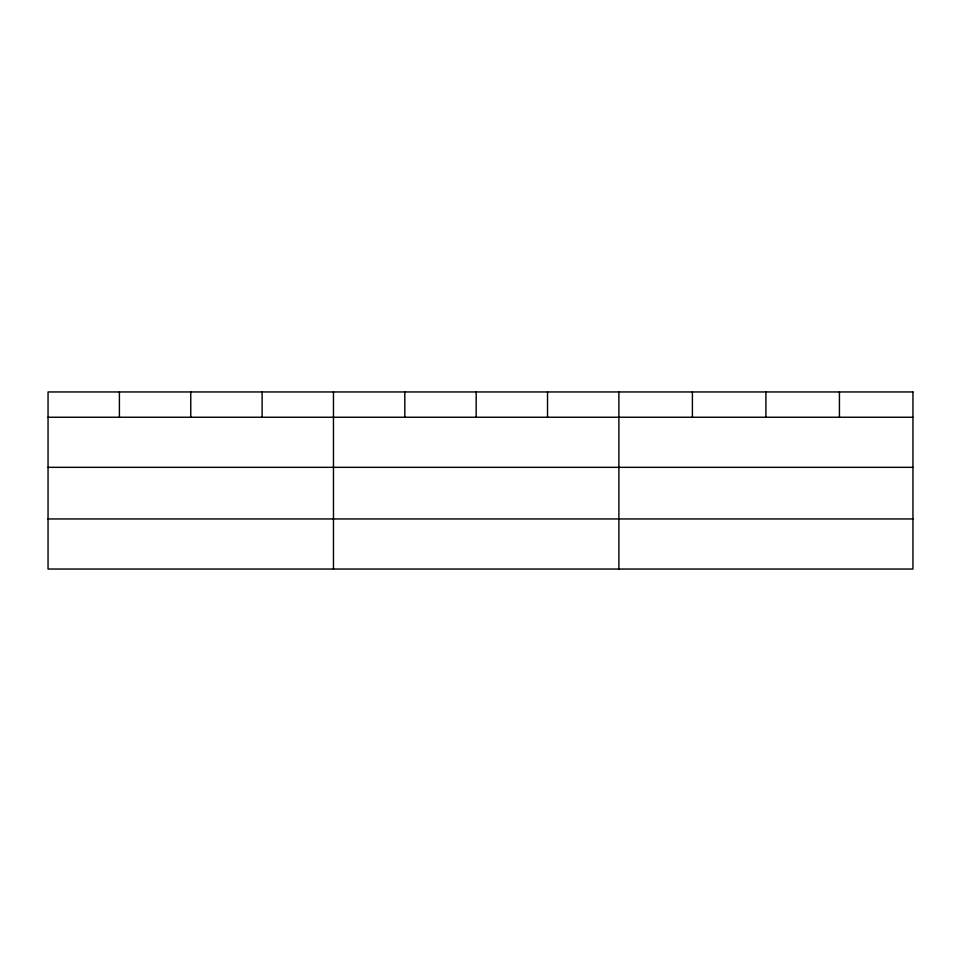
<?xml version="1.0" encoding="UTF-8"?>
<svg xmlns="http://www.w3.org/2000/svg" width="961" height="961" viewBox="0 0 961 961"><rect width="100%" height="100%" fill="white"/><g stroke="black" fill="none" stroke-linecap="round" stroke-linejoin="round"><path stroke-width="1.44" d="M48.05 417.242L912.95 417.242M48.05 467.334L912.95 467.334M48.05 518.952L912.95 518.952M839.433 391.956L839.433 417.242M765.917 391.956L765.917 417.242M692.4 391.956L692.4 417.242M618.884 391.956L618.884 569.044M547.53 391.956L547.53 417.242M476.175 391.956L476.175 417.242M404.821 391.956L404.821 417.242M333.467 391.956L333.467 569.044M262.113 391.956L262.113 417.242M190.758 391.956L190.758 417.242M119.404 391.956L119.404 417.242M912.95 391.956L48.05 391.956L48.05 569.044L912.95 569.044L912.95 391.956"/></g></svg>
